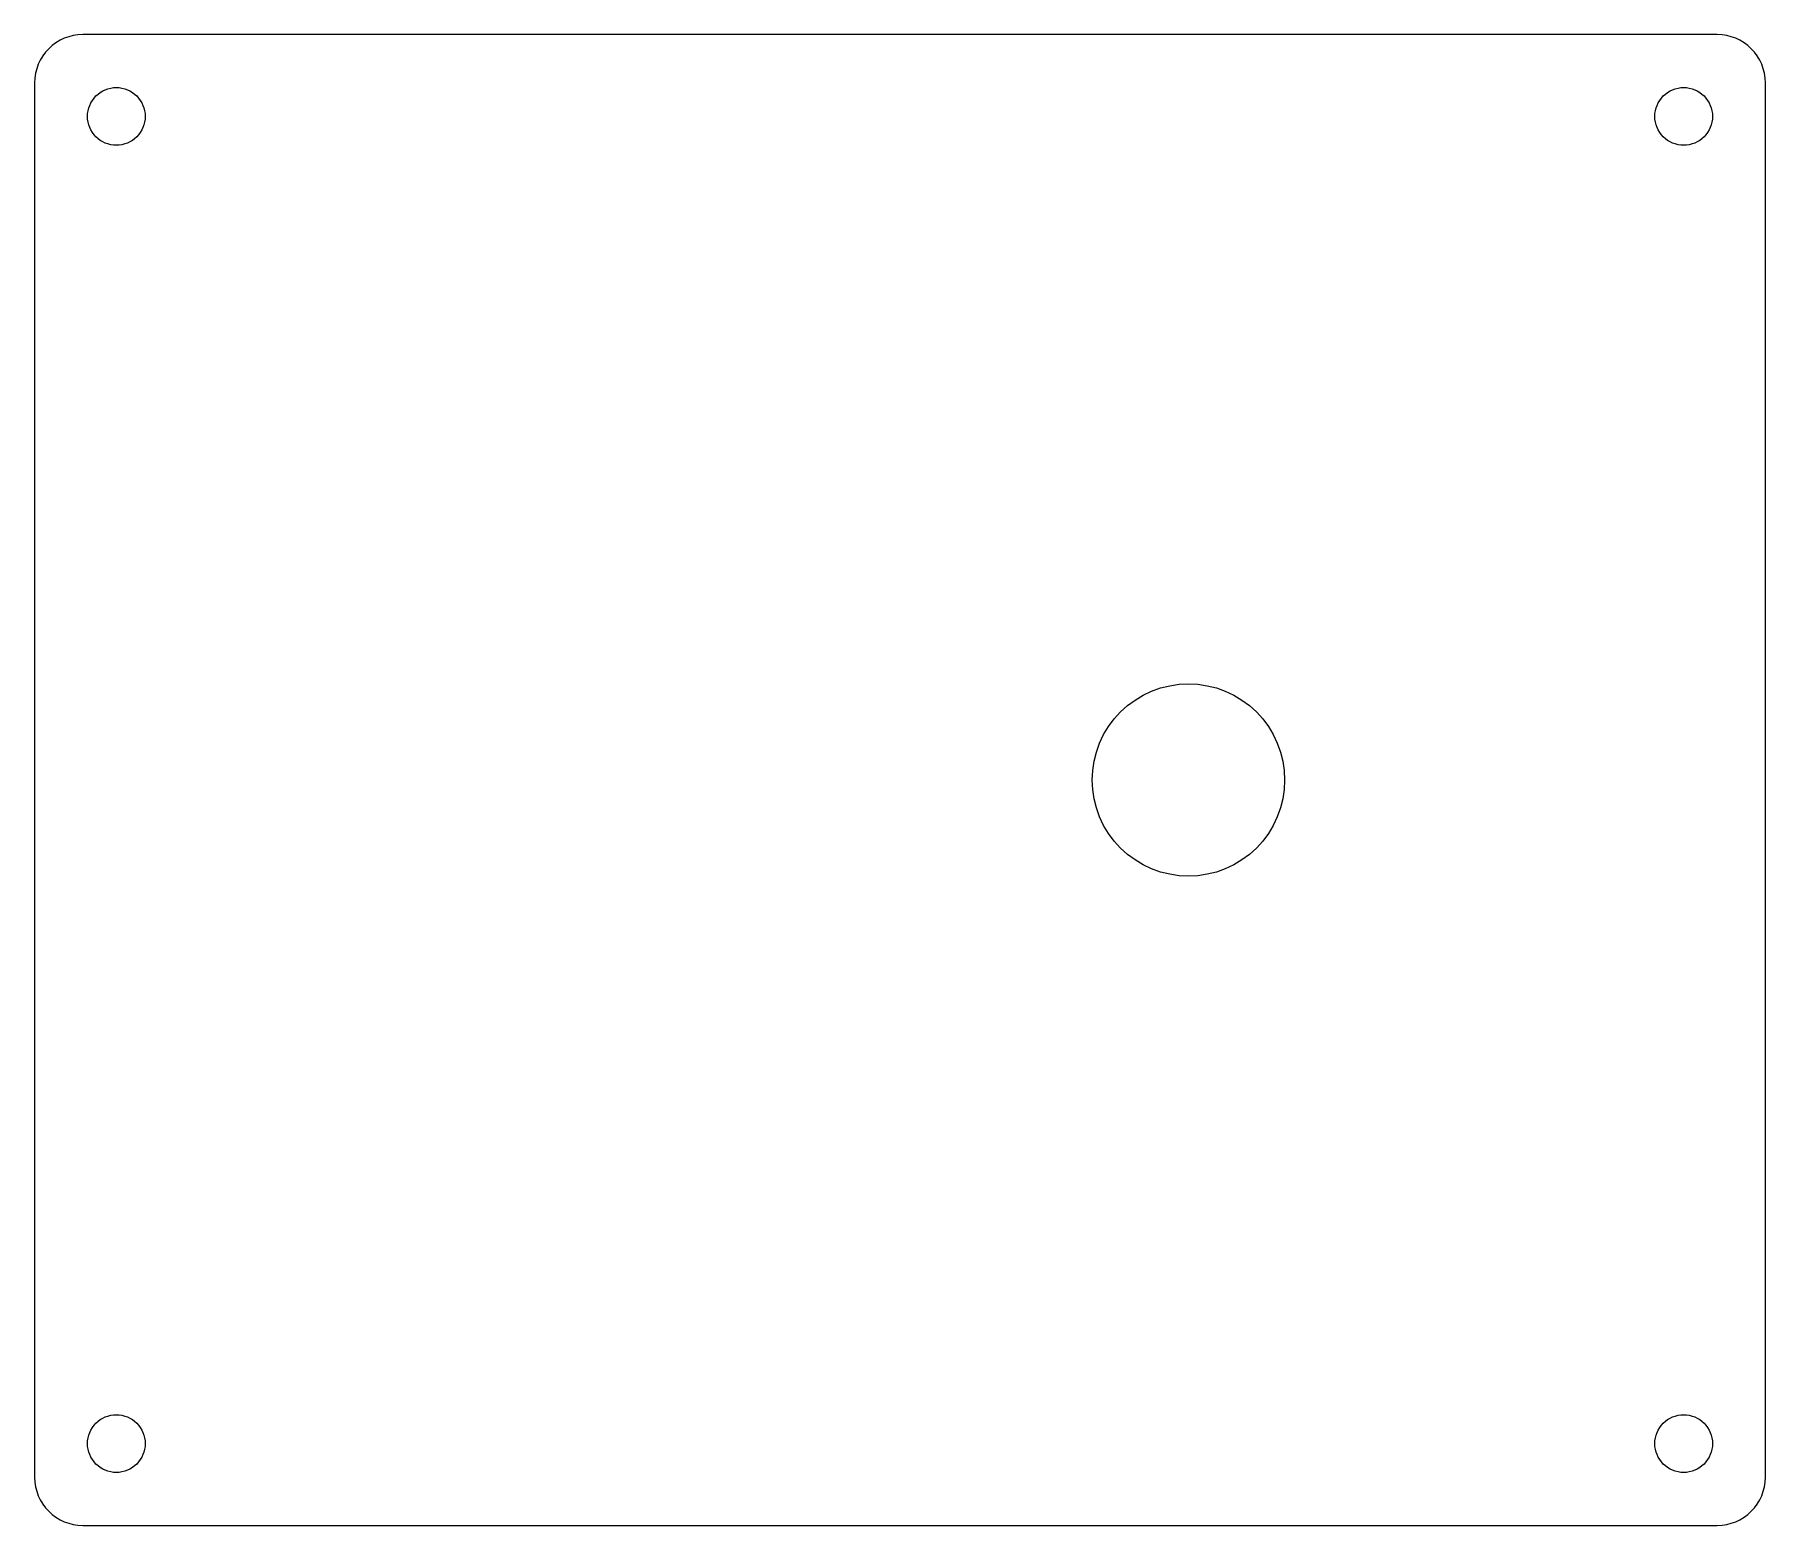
# Model space of a CAD drawing. Header units: metres. Extents: x -180 to 180, y -155 to 155.
import ezdxf

# ---------------------------------------------------------------- set-up
doc = ezdxf.new("R2010")
doc.units = ezdxf.units.M

msp = doc.modelspace()

# ---------------------------------------------------------------- linework, layer by layer
for p, q in [((-171.951, 154.808), (-172.903, 154.569)), ((-170.98, 154.952), (-171.951, 154.808)), ((-170, 155), (-170.98, 154.952)), ((170, 155), (-170, 155)), ((170.98, 154.952), (170, 155)), ((171.951, 154.808), (170.98, 154.952)), ((172.903, 154.569), (171.951, 154.808)), ((-177.73, 151.344), (-178.315, 150.556)), ((-177.071, 152.071), (-177.73, 151.344)), ((-176.344, 152.73), (-177.071, 152.071)), ((-175.556, 153.315), (-176.344, 152.73)), ((-174.714, 153.819), (-175.556, 153.315)), ((-173.827, 154.239), (-174.714, 153.819)), ((-172.903, 154.569), (-173.827, 154.239)), ((173.827, 154.239), (172.903, 154.569)), ((174.714, 153.819), (173.827, 154.239)), ((175.556, 153.315), (174.714, 153.819)), ((176.344, 152.73), (175.556, 153.315)), ((177.071, 152.071), (176.344, 152.73)), ((177.73, 151.344), (177.071, 152.071)), ((178.315, 150.556), (177.73, 151.344)), ((-179.569, 147.903), (-179.808, 146.951)), ((-179.239, 148.827), (-179.569, 147.903)), ((-178.819, 149.714), (-179.239, 148.827)), ((-178.315, 150.556), (-178.819, 149.714)), ((178.819, 149.714), (178.315, 150.556)), ((179.239, 148.827), (178.819, 149.714)), ((179.569, 147.903), (179.239, 148.827)), ((179.808, 146.951), (179.569, 147.903)), ((-179.952, 145.98), (-180, 145)), ((-180, 145), (-180, -145)), ((-179.808, 146.951), (-179.952, 145.98)), ((-163.588, 143.971), (-163, 144)), ((-163, 144), (-162.412, 143.971)), ((162.412, 143.971), (163, 144)), ((163, 144), (163.588, 143.971)), ((179.952, 145.98), (179.808, 146.951)), ((180, 145), (179.952, 145.98)), ((180, -145), (180, 145)), ((-168.543, 140.296), (-168.292, 140.828)), ((-168.292, 140.828), (-167.989, 141.333)), ((-167.989, 141.333), (-167.638, 141.806)), ((-167.638, 141.806), (-167.243, 142.243)), ((-167.243, 142.243), (-166.806, 142.638)), ((-166.806, 142.638), (-166.333, 142.989)), ((-166.333, 142.989), (-165.828, 143.292)), ((-165.828, 143.292), (-165.296, 143.543)), ((-165.296, 143.543), (-164.742, 143.742)), ((-164.742, 143.742), (-164.171, 143.885)), ((-164.171, 143.885), (-163.588, 143.971)), ((-162.412, 143.971), (-161.829, 143.885)), ((-161.829, 143.885), (-161.258, 143.742)), ((-161.258, 143.742), (-160.704, 143.543)), ((-160.704, 143.543), (-160.172, 143.292)), ((-160.172, 143.292), (-159.667, 142.989)), ((-159.667, 142.989), (-159.194, 142.638)), ((-159.194, 142.638), (-158.757, 142.243)), ((-158.757, 142.243), (-158.362, 141.806)), ((-158.362, 141.806), (-158.011, 141.333)), ((-158.011, 141.333), (-157.708, 140.828)), ((-157.708, 140.828), (-157.457, 140.296)), ((157.457, 140.296), (157.708, 140.828)), ((157.708, 140.828), (158.011, 141.333)), ((158.011, 141.333), (158.362, 141.806)), ((158.362, 141.806), (158.757, 142.243)), ((158.757, 142.243), (159.194, 142.638)), ((159.194, 142.638), (159.667, 142.989)), ((159.667, 142.989), (160.172, 143.292)), ((160.172, 143.292), (160.704, 143.543)), ((160.704, 143.543), (161.258, 143.742)), ((161.258, 143.742), (161.829, 143.885)), ((161.829, 143.885), (162.412, 143.971)), ((163.588, 143.971), (164.171, 143.885)), ((164.171, 143.885), (164.742, 143.742)), ((164.742, 143.742), (165.296, 143.543)), ((165.296, 143.543), (165.828, 143.292)), ((165.828, 143.292), (166.333, 142.989)), ((166.333, 142.989), (166.806, 142.638)), ((166.806, 142.638), (167.243, 142.243)), ((167.243, 142.243), (167.638, 141.806)), ((167.638, 141.806), (167.989, 141.333)), ((167.989, 141.333), (168.292, 140.828)), ((168.292, 140.828), (168.543, 140.296)), ((-169, 138), (-168.971, 138.588)), ((-168.971, 137.412), (-169, 138)), ((-168.971, 138.588), (-168.885, 139.171)), ((-168.885, 136.829), (-168.971, 137.412)), ((-168.885, 139.171), (-168.742, 139.742)), ((-168.742, 136.258), (-168.885, 136.829)), ((-168.742, 139.742), (-168.543, 140.296)), ((-157.457, 140.296), (-157.258, 139.742)), ((-157.258, 139.742), (-157.115, 139.171)), ((-157.115, 136.829), (-157.258, 136.258)), ((-157.115, 139.171), (-157.029, 138.588)), ((-157.029, 137.412), (-157.115, 136.829)), ((-157.029, 138.588), (-157, 138)), ((-157, 138), (-157.029, 137.412)), ((157, 138), (157.029, 138.588)), ((157.029, 137.412), (157, 138)), ((157.029, 138.588), (157.115, 139.171)), ((157.115, 136.829), (157.029, 137.412)), ((157.115, 139.171), (157.258, 139.742)), ((157.258, 136.258), (157.115, 136.829)), ((157.258, 139.742), (157.457, 140.296)), ((168.543, 140.296), (168.742, 139.742)), ((168.742, 139.742), (168.885, 139.171)), ((168.885, 136.829), (168.742, 136.258)), ((168.885, 139.171), (168.971, 138.588)), ((168.971, 137.412), (168.885, 136.829)), ((168.971, 138.588), (169, 138)), ((169, 138), (168.971, 137.412)), ((-168.543, 135.704), (-168.742, 136.258)), ((-168.292, 135.172), (-168.543, 135.704)), ((-167.989, 134.667), (-168.292, 135.172)), ((-167.638, 134.194), (-167.989, 134.667)), ((-167.243, 133.757), (-167.638, 134.194)), ((-166.806, 133.362), (-167.243, 133.757)), ((-166.333, 133.011), (-166.806, 133.362)), ((-159.194, 133.362), (-159.667, 133.011)), ((-158.757, 133.757), (-159.194, 133.362)), ((-158.362, 134.194), (-158.757, 133.757)), ((-158.011, 134.667), (-158.362, 134.194)), ((-157.708, 135.172), (-158.011, 134.667)), ((-157.457, 135.704), (-157.708, 135.172)), ((-157.258, 136.258), (-157.457, 135.704)), ((157.457, 135.704), (157.258, 136.258)), ((157.708, 135.172), (157.457, 135.704)), ((158.011, 134.667), (157.708, 135.172)), ((158.362, 134.194), (158.011, 134.667)), ((158.757, 133.757), (158.362, 134.194)), ((159.194, 133.362), (158.757, 133.757)), ((159.667, 133.011), (159.194, 133.362)), ((166.806, 133.362), (166.333, 133.011)), ((167.243, 133.757), (166.806, 133.362)), ((167.638, 134.194), (167.243, 133.757)), ((167.989, 134.667), (167.638, 134.194)), ((168.292, 135.172), (167.989, 134.667)), ((168.543, 135.704), (168.292, 135.172)), ((168.742, 136.258), (168.543, 135.704)), ((-165.828, 132.708), (-166.333, 133.011)), ((-165.296, 132.457), (-165.828, 132.708)), ((-164.742, 132.258), (-165.296, 132.457)), ((-164.171, 132.115), (-164.742, 132.258)), ((-163.588, 132.029), (-164.171, 132.115)), ((-163, 132), (-163.588, 132.029)), ((-162.412, 132.029), (-163, 132)), ((-161.829, 132.115), (-162.412, 132.029)), ((-161.258, 132.258), (-161.829, 132.115)), ((-160.704, 132.457), (-161.258, 132.258)), ((-160.172, 132.708), (-160.704, 132.457)), ((-159.667, 133.011), (-160.172, 132.708)), ((160.172, 132.708), (159.667, 133.011)), ((160.704, 132.457), (160.172, 132.708)), ((161.258, 132.258), (160.704, 132.457)), ((161.829, 132.115), (161.258, 132.258)), ((162.412, 132.029), (161.829, 132.115)), ((163, 132), (162.412, 132.029)), ((163.588, 132.029), (163, 132)), ((164.171, 132.115), (163.588, 132.029)), ((164.742, 132.258), (164.171, 132.115)), ((165.296, 132.457), (164.742, 132.258)), ((165.828, 132.708), (165.296, 132.457)), ((166.333, 133.011), (165.828, 132.708)), ((50.5721, 17.6384), (52.3463, 18.4776)), ((52.3463, 18.4776), (54.1943, 19.1388)), ((54.1943, 19.1388), (56.0982, 19.6157)), ((56.0982, 19.6157), (58.0396, 19.9037)), ((58.0396, 19.9037), (60, 20)), ((60, 20), (61.9603, 19.9037)), ((61.9603, 19.9037), (63.9018, 19.6157)), ((63.9018, 19.6157), (65.8057, 19.1388)), ((65.8057, 19.1388), (67.6537, 18.4776)), ((67.6537, 18.4776), (69.4279, 17.6384)), ((45.8578, 14.1421), (47.3121, 15.4602)), ((47.3121, 15.4602), (48.8886, 16.6294)), ((48.8886, 16.6294), (50.5721, 17.6384)), ((69.4279, 17.6384), (71.1114, 16.6294)), ((71.1114, 16.6294), (72.6879, 15.4602)), ((72.6879, 15.4602), (74.1421, 14.1421)), ((42.3616, 9.42793), (43.3706, 11.1114)), ((43.3706, 11.1114), (44.5398, 12.6879)), ((44.5398, 12.6879), (45.8578, 14.1421)), ((74.1421, 14.1421), (75.4602, 12.6879)), ((75.4602, 12.6879), (76.6294, 11.1114)), ((76.6294, 11.1114), (77.6384, 9.42793)), ((40.8612, 5.80568), (41.5224, 7.65366)), ((41.5224, 7.65366), (42.3616, 9.42793)), ((77.6384, 9.42793), (78.4776, 7.65366)), ((78.4776, 7.65366), (79.1388, 5.80568)), ((40.0963, 1.96034), (40.3843, 3.90179)), ((40.3843, 3.90179), (40.8612, 5.80568)), ((79.1388, 5.80568), (79.6157, 3.90179)), ((79.6157, 3.90179), (79.9037, 1.96034)), ((40, 0), (40.0963, 1.96034)), ((40.0963, -1.96034), (40, 0)), ((79.9037, 1.96034), (80, 0)), ((80, 0), (79.9037, -1.96034)), ((40.3843, -3.90179), (40.0963, -1.96034)), ((79.9037, -1.96034), (79.6157, -3.90179)), ((40.8612, -5.80568), (40.3843, -3.90179)), ((41.5224, -7.65366), (40.8612, -5.80568)), ((79.1388, -5.80568), (78.4776, -7.65366)), ((79.6157, -3.90179), (79.1388, -5.80568)), ((42.3616, -9.42793), (41.5224, -7.65366)), ((43.3706, -11.1114), (42.3616, -9.42793)), ((77.6384, -9.42793), (76.6294, -11.1114)), ((78.4776, -7.65366), (77.6384, -9.42793)), ((44.5398, -12.6879), (43.3706, -11.1114)), ((45.8578, -14.1421), (44.5398, -12.6879)), ((47.3121, -15.4602), (45.8578, -14.1421)), ((74.1421, -14.1421), (72.6879, -15.4602)), ((75.4602, -12.6879), (74.1421, -14.1421)), ((76.6294, -11.1114), (75.4602, -12.6879)), ((48.8886, -16.6294), (47.3121, -15.4602)), ((50.5721, -17.6384), (48.8886, -16.6294)), ((52.3463, -18.4776), (50.5721, -17.6384)), ((69.4279, -17.6384), (67.6537, -18.4776)), ((71.1114, -16.6294), (69.4279, -17.6384)), ((72.6879, -15.4602), (71.1114, -16.6294)), ((54.1943, -19.1388), (52.3463, -18.4776)), ((56.0982, -19.6157), (54.1943, -19.1388)), ((58.0396, -19.9037), (56.0982, -19.6157)), ((60, -20), (58.0396, -19.9037)), ((61.9603, -19.9037), (60, -20)), ((63.9018, -19.6157), (61.9603, -19.9037)), ((65.8057, -19.1388), (63.9018, -19.6157)), ((67.6537, -18.4776), (65.8057, -19.1388)), ((-166.806, -133.362), (-166.333, -133.011)), ((-166.333, -133.011), (-165.828, -132.708)), ((-165.828, -132.708), (-165.296, -132.457)), ((-165.296, -132.457), (-164.742, -132.258)), ((-164.742, -132.258), (-164.171, -132.115)), ((-164.171, -132.115), (-163.588, -132.029)), ((-163.588, -132.029), (-163, -132)), ((-163, -132), (-162.412, -132.029)), ((-162.412, -132.029), (-161.829, -132.115)), ((-161.829, -132.115), (-161.258, -132.258)), ((-161.258, -132.258), (-160.704, -132.457)), ((-160.704, -132.457), (-160.172, -132.708)), ((-160.172, -132.708), (-159.667, -133.011)), ((-159.667, -133.011), (-159.194, -133.362)), ((159.194, -133.362), (159.667, -133.011)), ((159.667, -133.011), (160.172, -132.708)), ((160.172, -132.708), (160.704, -132.457)), ((160.704, -132.457), (161.258, -132.258)), ((161.258, -132.258), (161.829, -132.115)), ((161.829, -132.115), (162.412, -132.029)), ((162.412, -132.029), (163, -132)), ((163, -132), (163.588, -132.029)), ((163.588, -132.029), (164.171, -132.115)), ((164.171, -132.115), (164.742, -132.258)), ((164.742, -132.258), (165.296, -132.457)), ((165.296, -132.457), (165.828, -132.708)), ((165.828, -132.708), (166.333, -133.011)), ((166.333, -133.011), (166.806, -133.362)), ((-168.885, -136.829), (-168.742, -136.258)), ((-168.742, -136.258), (-168.543, -135.704)), ((-168.543, -135.704), (-168.292, -135.172)), ((-168.292, -135.172), (-167.989, -134.667)), ((-167.989, -134.667), (-167.638, -134.194)), ((-167.638, -134.194), (-167.243, -133.757)), ((-167.243, -133.757), (-166.806, -133.362)), ((-159.194, -133.362), (-158.757, -133.757)), ((-158.757, -133.757), (-158.362, -134.194)), ((-158.362, -134.194), (-158.011, -134.667)), ((-158.011, -134.667), (-157.708, -135.172)), ((-157.708, -135.172), (-157.457, -135.704)), ((-157.457, -135.704), (-157.258, -136.258)), ((-157.258, -136.258), (-157.115, -136.829)), ((157.115, -136.829), (157.258, -136.258)), ((157.258, -136.258), (157.457, -135.704)), ((157.457, -135.704), (157.708, -135.172)), ((157.708, -135.172), (158.011, -134.667)), ((158.011, -134.667), (158.362, -134.194)), ((158.362, -134.194), (158.757, -133.757)), ((158.757, -133.757), (159.194, -133.362)), ((166.806, -133.362), (167.243, -133.757)), ((167.243, -133.757), (167.638, -134.194)), ((167.638, -134.194), (167.989, -134.667)), ((167.989, -134.667), (168.292, -135.172)), ((168.292, -135.172), (168.543, -135.704)), ((168.543, -135.704), (168.742, -136.258)), ((168.742, -136.258), (168.885, -136.829)), ((-169, -138), (-168.971, -137.412)), ((-168.971, -138.588), (-169, -138)), ((-168.971, -137.412), (-168.885, -136.829)), ((-168.885, -139.171), (-168.971, -138.588)), ((-168.742, -139.742), (-168.885, -139.171)), ((-168.543, -140.296), (-168.742, -139.742)), ((-168.292, -140.828), (-168.543, -140.296)), ((-157.457, -140.296), (-157.708, -140.828)), ((-157.258, -139.742), (-157.457, -140.296)), ((-157.115, -139.171), (-157.258, -139.742)), ((-157.115, -136.829), (-157.029, -137.412)), ((-157.029, -138.588), (-157.115, -139.171)), ((-157.029, -137.412), (-157, -138)), ((-157, -138), (-157.029, -138.588)), ((157, -138), (157.029, -137.412)), ((157.029, -138.588), (157, -138)), ((157.029, -137.412), (157.115, -136.829)), ((157.115, -139.171), (157.029, -138.588)), ((157.258, -139.742), (157.115, -139.171)), ((157.457, -140.296), (157.258, -139.742)), ((157.708, -140.828), (157.457, -140.296)), ((168.543, -140.296), (168.292, -140.828)), ((168.742, -139.742), (168.543, -140.296)), ((168.885, -139.171), (168.742, -139.742)), ((168.885, -136.829), (168.971, -137.412)), ((168.971, -138.588), (168.885, -139.171)), ((168.971, -137.412), (169, -138)), ((169, -138), (168.971, -138.588)), ((-167.989, -141.333), (-168.292, -140.828)), ((-167.638, -141.806), (-167.989, -141.333)), ((-167.243, -142.243), (-167.638, -141.806)), ((-166.806, -142.638), (-167.243, -142.243)), ((-166.333, -142.989), (-166.806, -142.638)), ((-165.828, -143.292), (-166.333, -142.989)), ((-165.296, -143.543), (-165.828, -143.292)), ((-164.742, -143.742), (-165.296, -143.543)), ((-164.171, -143.885), (-164.742, -143.742)), ((-163.588, -143.971), (-164.171, -143.885)), ((-163, -144), (-163.588, -143.971)), ((-162.412, -143.971), (-163, -144)), ((-161.829, -143.885), (-162.412, -143.971)), ((-161.258, -143.742), (-161.829, -143.885)), ((-160.704, -143.543), (-161.258, -143.742)), ((-160.172, -143.292), (-160.704, -143.543)), ((-159.667, -142.989), (-160.172, -143.292)), ((-159.194, -142.638), (-159.667, -142.989)), ((-158.757, -142.243), (-159.194, -142.638)), ((-158.362, -141.806), (-158.757, -142.243)), ((-158.011, -141.333), (-158.362, -141.806)), ((-157.708, -140.828), (-158.011, -141.333)), ((158.011, -141.333), (157.708, -140.828)), ((158.362, -141.806), (158.011, -141.333)), ((158.757, -142.243), (158.362, -141.806)), ((159.194, -142.638), (158.757, -142.243)), ((159.667, -142.989), (159.194, -142.638)), ((160.172, -143.292), (159.667, -142.989)), ((160.704, -143.543), (160.172, -143.292)), ((161.258, -143.742), (160.704, -143.543)), ((161.829, -143.885), (161.258, -143.742)), ((162.412, -143.971), (161.829, -143.885)), ((163, -144), (162.412, -143.971)), ((163.588, -143.971), (163, -144)), ((164.171, -143.885), (163.588, -143.971)), ((164.742, -143.742), (164.171, -143.885)), ((165.296, -143.543), (164.742, -143.742)), ((165.828, -143.292), (165.296, -143.543)), ((166.333, -142.989), (165.828, -143.292)), ((166.806, -142.638), (166.333, -142.989)), ((167.243, -142.243), (166.806, -142.638)), ((167.638, -141.806), (167.243, -142.243)), ((167.989, -141.333), (167.638, -141.806)), ((168.292, -140.828), (167.989, -141.333)), ((-180, -145), (-179.952, -145.98)), ((-179.952, -145.98), (-179.808, -146.951)), ((-179.808, -146.951), (-179.569, -147.903)), ((179.569, -147.903), (179.808, -146.951)), ((179.808, -146.951), (179.952, -145.98)), ((179.952, -145.98), (180, -145)), ((-179.569, -147.903), (-179.239, -148.827)), ((-179.239, -148.827), (-178.819, -149.714)), ((-178.819, -149.714), (-178.315, -150.556)), ((-178.315, -150.556), (-177.73, -151.344)), ((177.73, -151.344), (178.315, -150.556)), ((178.315, -150.556), (178.819, -149.714)), ((178.819, -149.714), (179.239, -148.827)), ((179.239, -148.827), (179.569, -147.903)), ((-177.73, -151.344), (-177.071, -152.071)), ((-177.071, -152.071), (-176.344, -152.73)), ((-176.344, -152.73), (-175.556, -153.315)), ((-175.556, -153.315), (-174.714, -153.819)), ((-174.714, -153.819), (-173.827, -154.239)), ((-173.827, -154.239), (-172.903, -154.569)), ((-172.903, -154.569), (-171.951, -154.808)), ((171.951, -154.808), (172.903, -154.569)), ((172.903, -154.569), (173.827, -154.239)), ((173.827, -154.239), (174.714, -153.819)), ((174.714, -153.819), (175.556, -153.315)), ((175.556, -153.315), (176.344, -152.73)), ((176.344, -152.73), (177.071, -152.071)), ((177.071, -152.071), (177.73, -151.344)), ((-171.951, -154.808), (-170.98, -154.952)), ((-170.98, -154.952), (-170, -155)), ((-170, -155), (170, -155)), ((170, -155), (170.98, -154.952)), ((170.98, -154.952), (171.951, -154.808))]:
    msp.add_line(p, q)

doc.saveas('drawing.dxf')
